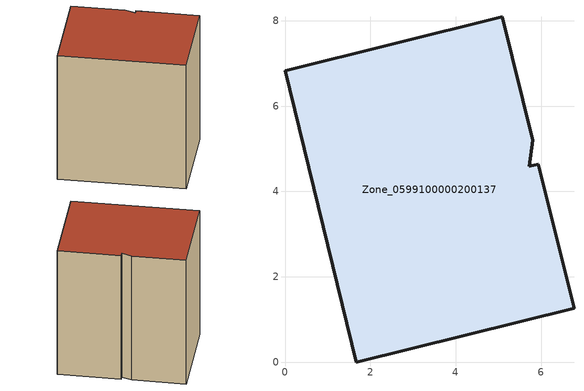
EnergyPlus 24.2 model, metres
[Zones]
Zone_0599100000200137
 floor ground (C_G): 5.8,5.2 5.72,4.59 5.94,4.64 6.77,1.26 1.67,0 0,6.83 5.09,8.09 z0
 wall outside (C_F): 1.67,0 6.77,1.26 5.94,4.64 5.72,4.59 5.8,5.2 5.09,8.09 0,6.83 1.67,0 z0:7.79
 roof outside (C_R): 5.72,4.59 5.8,5.2 5.09,8.09 0,6.83 1.67,0 6.77,1.26 5.94,4.64 z7.79
[BUILDING]
Pand.0599100000200137: North Axis=0; Terrain=City; Loads Convergence Tolerance Value=0.04; Temperature Convergence Tolerance Value=0.4; Solar Distribution=FullExterior; Maximum Number of Warmup Days=25; Minimum Number of Warmup Days=1
[Site:Location]
Rotterdam.The.Hague.AP_ZH_NLD Design_Conditions: Latitude=51.96; Longitude=4.45; Time Zone=1; Elevation=-4.5
[SITE:GROUNDTEMPERATURE:BUILDINGSURFACE]
18, 18, 18, 18, 18, 18, 18, 18, 18, 18, 18, 18
[MATERIAL] Thermal Absorptance=0.9; Solar Absorptance=0.7; Visible Absorptance=0.7
Name | Roughness | Thickness | Conductivity | Density | Specific Heat
G.TC.1946 | MediumSmooth | 0.15 | 1 | 540 | 1210
F.TC.1946 | Rough | 0.3 | 0.857143 | 1920 | 840
R.TC.1946 | MediumRough | 0.2 | 0.909091 | 1500 | 1000
[CONSTRUCTION]
C_G: G.TC.1946
C_F: F.TC.1946
C_R: R.TC.1946
[ZONE]
Zone_0599100000200137: Type=1; Multiplier=1; Ceiling Height=Autocalculate; Volume=Autocalculate; Floor Area=autocalculate; Part of Total Floor Area=Yes
[ZONEINFILTRATION:DESIGNFLOWRATE]
Infil_Zone_0599100000200137: Zone or ZoneList or Space or SpaceList=Zone_0599100000200137; Schedule=AlwaysOn; Design Flow Rate Calculation Method=Flow/Area; Flow Rate per Floor Area=0.003; Constant Term Coefficient=1; Temperature Term Coefficient=0; Velocity Term Coefficient=0; Velocity Squared Term Coefficient=0
[HVACTEMPLATE:ZONE:IDEALLOADSAIRSYSTEM]
Zone_0599100000200137: Maximum Heating Supply Air Temperature=50; Minimum Cooling Supply Air Temperature=13; Maximum Heating Supply Air Humidity Ratio=0.0156; Minimum Cooling Supply Air Humidity Ratio=0.0077; Heating Limit=NoLimit; Cooling Limit=NoLimit; Dehumidification Control Type=ConstantSensibleHeatRatio; Cooling Sensible Heat Ratio=0.7; Dehumidification Setpoint=60; Humidification Control Type=None; Humidification Setpoint=30; Outdoor Air Method=None; Outdoor Air Flow Rate per Person=0.00944; Outdoor Air Flow Rate per Zone Floor Area=0; Outdoor Air Flow Rate per Zone=0; Demand Controlled Ventilation Type=None; Outdoor Air Economizer Type=NoEconomizer; Heat Recovery Type=None; Sensible Heat Recovery Effectiveness=0.7; Latent Heat Recovery Effectiveness=0.65
[ZONECONTROL:THERMOSTAT]
ThermostatControl_Zone_0599100000200137: Zone or ZoneList=Zone_0599100000200137; Control Type Schedule=DualSetpointControlType; Control 1=Thermostat_Zone_0599100000200137; Temperature Difference Between Cutout And Setpoint=0
[THERMOSTATSETPOINT:DUALSETPOINT]
Thermostat_Zone_0599100000200137: Heating Setpoint Temperature Schedule=HeatingSetpoint_Zone_0599100000200137; Cooling Setpoint Temperature Schedule=CoolingSetpoint_Zone_0599100000200137
[SCHEDULE:COMPACT]
HeatingSetpoint_Zone_0599100000200137: Through: 12/31, For: AllDays, Until: 24:00, 21
CoolingSetpoint_Zone_0599100000200137: Through: 12/31, For: AllDays, Until: 24:00, 24
DualSetpointControlType: Through: 12/31, For: AllDays, Until: 24:00, 4
AlwaysOn: Through: 12/31, For: AllDays, Until: 24:00, 1
